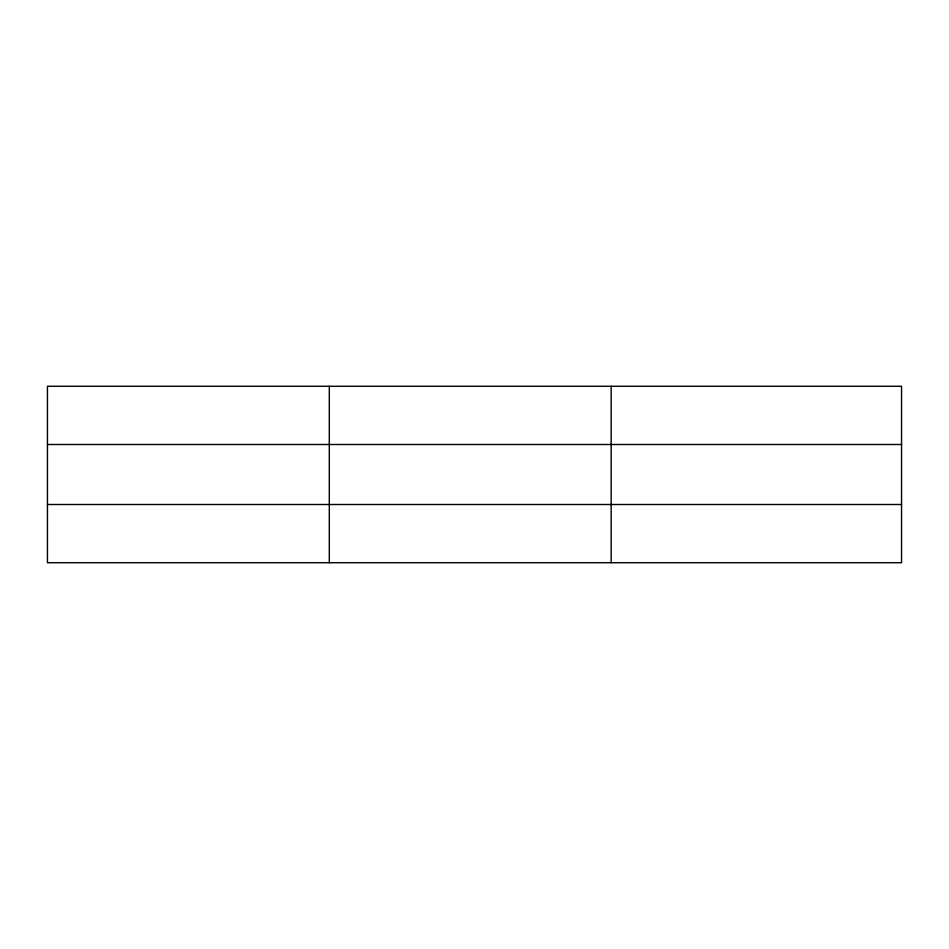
<?xml version="1.0" encoding="UTF-8"?>
<svg xmlns="http://www.w3.org/2000/svg" width="949" height="949" viewBox="0 0 949 949"><rect width="100%" height="100%" fill="white"/><g stroke="black" fill="none" stroke-linecap="round" stroke-linejoin="round"><path stroke-width="1.42" d="M329.303 386.279L329.303 562.721M611.156 386.279L611.156 562.721M901.55 504.5L901.55 562.721L47.45 562.721L47.45 386.279L901.55 386.279L901.55 504.5L47.45 504.5M47.45 444.5L901.55 444.5"/></g></svg>
